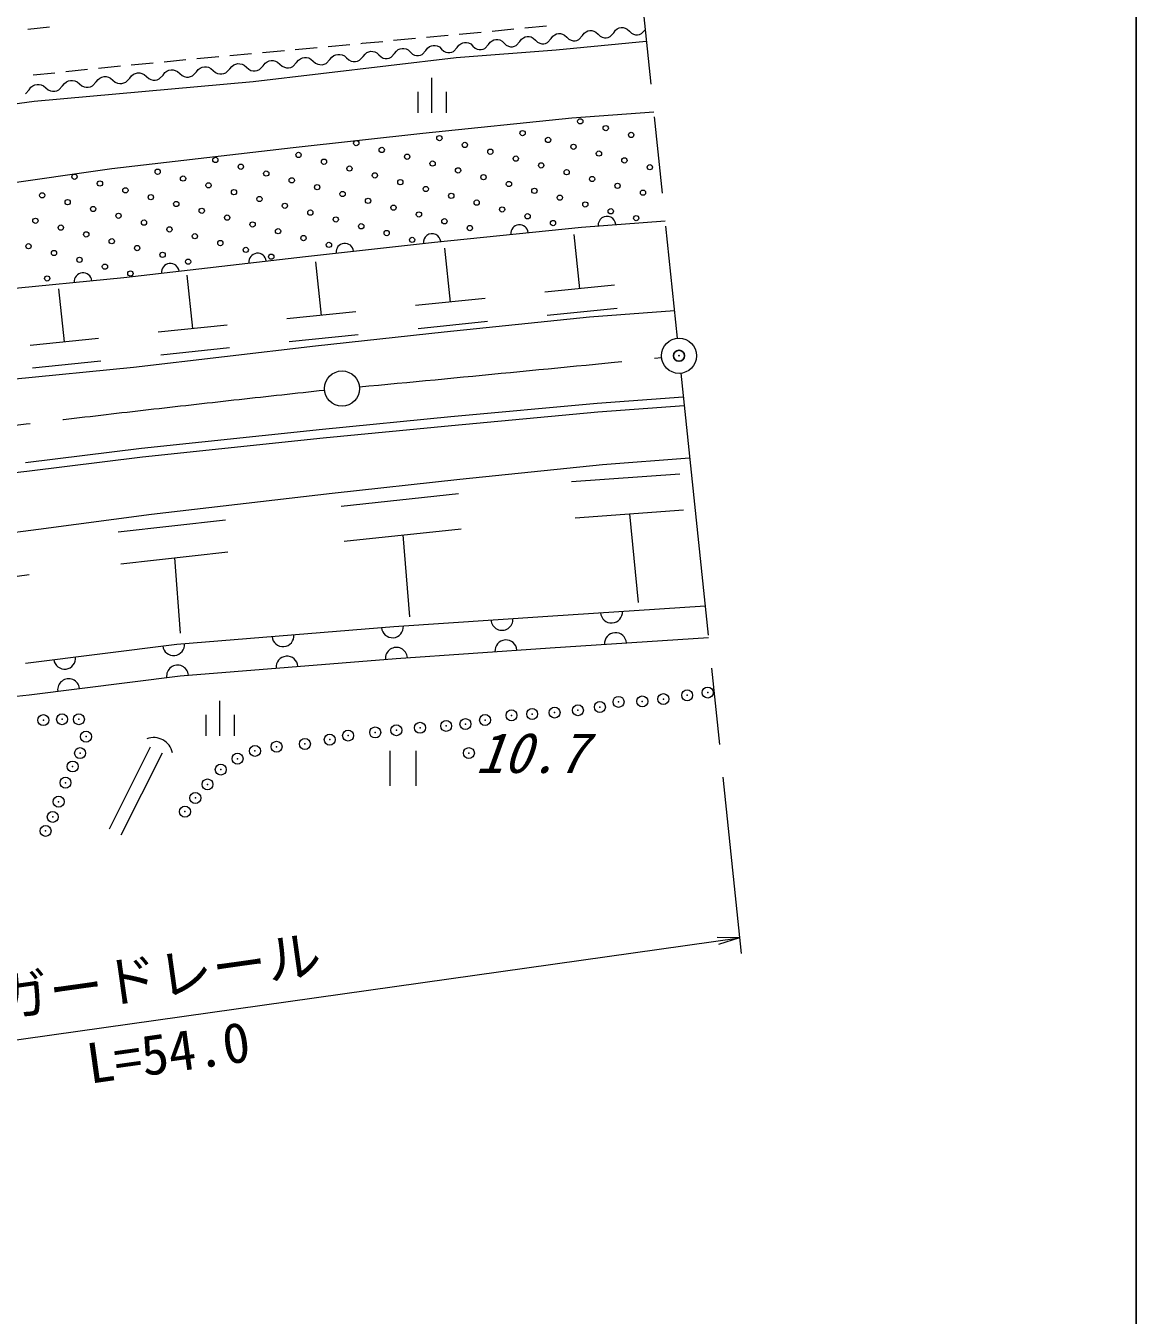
# Model space of a CAD drawing. Units: millimetres, scale not verified. Extents: x 40000 to 680000, y 20000 to 380000.
# Drawn here: x 528426 to 579000, y 259399 to 318142 of the extents above; entities that cross this region are included whole.
import ezdxf
from ezdxf.enums import TextEntityAlignment as Align

# ---------------------------------------------------------------- set-up
doc = ezdxf.new("R2010")
doc.units = ezdxf.units.MM
doc.header["$LTSCALE"] = 1000
doc.header["$PDMODE"] = 32
doc.header["$PDSIZE"] = 500
doc.linetypes.add('CHAIN', pattern=[18.5, 12, -1.5, 3.5, -1.5])
for name, color, linetype, lineweight in [('M-BGD', 7, 'Continuous', 13), ('M-BMK', 2, 'CHAIN', 13), ('M-BMK-SRVR', 3, 'Continuous', 13), ('M-STR-HTXT', 7, 'Continuous', 13), ('M-TTL-BAND', 7, 'Continuous', 25)]:
    doc.layers.add(name, color=color, linetype=linetype, lineweight=lineweight)
doc.layers.add('M-OTRS', color=6, linetype='Continuous')
doc.styles.add('ＭＳ ゴシック', font='')
doc.styles.get('ＭＳ ゴシック').set_extended_font_data('MS Gothic')

# ---------------------------------------------------------------- blocks, each defined once
blk = doc.blocks.new('荒地')
at = {"color": 7, "linetype": 'Continuous', "lineweight": 13}
for p, q in [((0, -1.25), (0, 1.25)), ((-1, 0.25), (-1, -1.25)), ((1, 0.25), (1, -1.25))]:
    blk.add_line(p, q, dxfattribs=at)
blk = doc.blocks.new('田')
at = {"color": 7, "linetype": 'Continuous', "lineweight": 13}
for p, q in [((-0.75, 2), (-0.75, 0)), ((0.75, 0), (0.75, 2))]:
    blk.add_line(p, q, dxfattribs=at)

msp = doc.modelspace()

# ---------------------------------------------------------------- linework, layer by layer
at = {"layer": 'M-BGD'}
for p, q in [((528512, 317987), (529507, 318091)), ((548167, 317763), (549162, 317857)), ((549660, 317904), (550655, 317999)), ((551153, 318046), (552149, 318140)), ((553778, 317692), (553857, 317802)), ((553857, 317802), (553941, 317868)), ((553941, 317868), (554027, 317907)), ((554027, 317907), (554115, 317925)), ((554115, 317925), (554205, 317924)), ((554205, 317924), (554297, 317901)), ((554297, 317901), (554392, 317853)), ((554392, 317853), (554490, 317760)), ((555040, 317652), (555203, 317827)), ((555203, 317827), (555283, 317937)), ((555283, 317937), (555366, 318003)), ((555366, 318003), (555453, 318042)), ((555453, 318042), (555541, 318060)), ((555541, 318060), (555631, 318059)), ((555631, 318059), (555723, 318037)), ((555723, 318037), (555817, 317988)), ((555817, 317988), (555916, 317895)), ((555916, 317895), (556015, 317802)), ((556015, 317802), (556109, 317753)), ((556466, 317787), (556629, 317963)), ((542193, 317199), (543189, 317292)), ((543687, 317338), (543742, 317343)), ((543742, 317343), (544682, 317432)), ((545180, 317479), (546176, 317574)), ((546673, 317621), (547669, 317715)), ((546812, 317192), (546899, 317231)), ((546899, 317231), (546987, 317249)), ((546987, 317249), (547077, 317248)), ((547077, 317248), (547169, 317225)), ((547169, 317225), (547263, 317177)), ((548075, 317151), (548154, 317261)), ((548154, 317261), (548238, 317327)), ((548238, 317327), (548324, 317366)), ((548324, 317366), (548412, 317384)), ((548412, 317384), (548503, 317383)), ((548503, 317383), (548595, 317361)), ((548595, 317361), (548689, 317312)), ((548689, 317312), (548788, 317219)), ((548788, 317219), (548887, 317126)), ((549337, 317111), (549501, 317287)), ((549501, 317287), (549580, 317396)), ((549580, 317396), (549664, 317462)), ((549664, 317462), (549750, 317501)), ((549750, 317501), (549838, 317519)), ((549838, 317519), (549928, 317518)), ((549928, 317518), (550020, 317496)), ((550020, 317496), (550115, 317447)), ((550115, 317447), (550213, 317354)), ((550213, 317354), (550312, 317261)), ((550312, 317261), (550407, 317213)), ((550407, 317213), (550499, 317190)), ((550677, 317207), (550763, 317246)), ((550763, 317246), (550926, 317422)), ((550926, 317422), (551006, 317532)), ((551006, 317532), (551089, 317597)), ((551089, 317597), (551176, 317636)), ((551176, 317636), (551264, 317655)), ((551264, 317655), (551354, 317653)), ((551354, 317653), (551446, 317631)), ((551446, 317631), (551540, 317582)), ((551540, 317582), (551639, 317489)), ((551639, 317489), (551738, 317397)), ((551738, 317397), (551832, 317348)), ((551832, 317348), (551924, 317325)), ((551924, 317325), (552014, 317324)), ((552014, 317324), (552103, 317342)), ((552103, 317342), (552189, 317382)), ((552189, 317382), (552352, 317557)), ((552352, 317557), (552431, 317667)), ((552431, 317667), (552515, 317732)), ((552515, 317732), (552601, 317772)), ((552587, 317044), (556688, 317447)), ((552601, 317772), (552689, 317790)), ((552689, 317790), (552779, 317789)), ((552779, 317789), (552871, 317766)), ((552871, 317766), (552966, 317717)), ((552966, 317717), (553065, 317625)), ((553065, 317625), (553163, 317532)), ((553163, 317532), (553258, 317483)), ((553258, 317483), (553350, 317461)), ((553350, 317461), (553440, 317459)), ((553440, 317459), (553528, 317478)), ((553528, 317478), (553614, 317517)), ((553614, 317517), (553778, 317692)), ((554490, 317760), (554589, 317667)), ((554589, 317667), (554684, 317618)), ((554684, 317618), (554776, 317596)), ((554776, 317596), (554866, 317595)), ((554866, 317595), (554954, 317613)), ((554954, 317613), (555040, 317652)), ((556109, 317753), (556201, 317731)), ((556201, 317731), (556291, 317730)), ((556291, 317730), (556379, 317748)), ((556379, 317748), (556466, 317787)), ((536219, 316645), (537215, 316737)), ((537712, 316783), (538708, 316876)), ((538778, 315609), (548027, 316693)), ((539206, 316922), (540202, 317014)), ((540700, 317061), (541695, 317153)), ((540844, 316574), (540934, 316640)), ((540934, 316640), (541026, 316679)), ((541026, 316679), (541120, 316698)), ((541120, 316698), (541216, 316697)), ((541216, 316697), (541313, 316675)), ((541313, 316675), (541414, 316626)), ((541414, 316626), (541518, 316534)), ((542278, 316605), (542364, 316715)), ((542364, 316715), (542453, 316781)), ((542453, 316781), (542546, 316820)), ((542546, 316820), (542640, 316839)), ((542640, 316839), (542736, 316838)), ((542736, 316838), (542833, 316816)), ((542833, 316816), (542934, 316768)), ((542934, 316768), (543038, 316675)), ((543038, 316675), (543142, 316583)), ((543623, 316569), (543798, 316746)), ((543798, 316746), (543878, 316855)), ((543878, 316855), (543961, 316921)), ((543961, 316921), (544047, 316960)), ((544047, 316960), (544136, 316979)), ((544136, 316979), (544226, 316977)), ((544226, 316977), (544318, 316955)), ((544318, 316955), (544412, 316906)), ((544412, 316906), (544511, 316813)), ((544511, 316813), (544610, 316720)), ((544610, 316720), (544704, 316672)), ((544704, 316672), (544796, 316649)), ((544796, 316649), (544886, 316648)), ((544886, 316648), (544974, 316666)), ((544974, 316666), (545061, 316705)), ((545061, 316705), (545224, 316881)), ((545224, 316881), (545303, 316991)), ((545303, 316991), (545387, 317056)), ((545387, 317056), (545473, 317096)), ((545473, 317096), (545561, 317114)), ((545561, 317114), (545651, 317112)), ((545651, 317112), (545743, 317090)), ((545743, 317090), (545838, 317041)), ((545838, 317041), (545936, 316948)), ((545936, 316948), (546035, 316856)), ((546035, 316856), (546130, 316807)), ((546130, 316807), (546222, 316785)), ((546222, 316785), (546312, 316783)), ((546312, 316783), (546400, 316801)), ((546400, 316801), (546486, 316841)), ((546486, 316841), (546649, 317016)), ((546649, 317016), (546729, 317126)), ((546729, 317126), (546812, 317192)), ((547263, 317177), (547362, 317084)), ((547362, 317084), (547461, 316991)), ((547461, 316991), (547555, 316942)), ((547555, 316942), (547647, 316920)), ((547647, 316920), (547737, 316918)), ((547737, 316918), (547826, 316937)), ((547826, 316937), (547912, 316976)), ((547912, 316976), (548075, 317151)), ((548027, 316693), (552587, 317044)), ((548887, 317126), (548981, 317077)), ((548981, 317077), (549073, 317055)), ((549073, 317055), (549163, 317054)), ((549163, 317054), (549251, 317072)), ((549251, 317072), (549337, 317111)), ((550499, 317190), (550589, 317189)), ((550589, 317189), (550677, 317207)), ((530248, 316057), (531242, 316161)), ((531740, 316213), (532734, 316317)), ((533232, 316367), (534227, 316460)), ((534725, 316506), (535721, 316599)), ((534764, 316009), (534854, 316075)), ((534854, 316075), (534946, 316115)), ((534946, 316115), (535040, 316134)), ((535040, 316134), (535136, 316133)), ((535136, 316133), (535234, 316111)), ((535234, 316111), (535334, 316062)), ((535334, 316062), (535439, 315970)), ((536023, 315864), (536199, 316040)), ((536199, 316040), (536284, 316150)), ((536284, 316150), (536374, 316216)), ((536374, 316216), (536466, 316256)), ((536466, 316256), (536560, 316275)), ((536560, 316275), (536656, 316274)), ((536656, 316274), (536754, 316252)), ((536754, 316252), (536854, 316203)), ((536854, 316203), (536959, 316111)), ((536959, 316111), (537063, 316018)), ((537543, 316005), (537718, 316181)), ((537718, 316181), (537804, 316291)), ((537804, 316291), (537894, 316358)), ((537894, 316358), (537986, 316397)), ((537986, 316397), (538080, 316416)), ((538080, 316416), (538176, 316415)), ((538176, 316415), (538274, 316393)), ((538274, 316393), (538374, 316344)), ((538374, 316344), (538478, 316252)), ((538478, 316252), (538583, 316159)), ((538583, 316159), (538683, 316111)), ((538683, 316111), (538781, 316089)), ((538781, 316089), (538877, 316088)), ((538877, 316088), (538971, 316107)), ((538971, 316107), (539063, 316146)), ((539063, 316146), (539238, 316322)), ((539238, 316322), (539324, 316433)), ((539324, 316433), (539414, 316499)), ((539414, 316499), (539506, 316538)), ((539506, 316538), (539600, 316557)), ((539600, 316557), (539696, 316556)), ((539696, 316556), (539794, 316534)), ((539794, 316534), (539894, 316485)), ((539894, 316485), (539998, 316393)), ((539998, 316393), (540103, 316300)), ((540103, 316300), (540203, 316252)), ((540203, 316252), (540301, 316230)), ((540301, 316230), (540397, 316229)), ((540397, 316229), (540491, 316248)), ((540491, 316248), (540583, 316287)), ((540583, 316287), (540758, 316463)), ((540758, 316463), (540844, 316574)), ((541518, 316534), (541623, 316442)), ((541623, 316442), (541723, 316393)), ((541723, 316393), (541821, 316371)), ((541821, 316371), (541917, 316370)), ((541917, 316370), (542011, 316389)), ((542011, 316389), (542103, 316428)), ((542103, 316428), (542278, 316605)), ((543142, 316583), (543243, 316534)), ((543243, 316534), (543341, 316512)), ((543341, 316512), (543437, 316511)), ((543437, 316511), (543531, 316530)), ((543531, 316530), (543623, 316569)), ((528750, 315409), (528842, 315451)), ((528756, 315901), (529750, 316005)), ((528811, 314700), (538778, 315609)), ((528842, 315451), (528937, 315471)), ((528937, 315471), (529033, 315473)), ((529033, 315473), (529132, 315453)), ((529132, 315453), (529234, 315407)), ((530105, 315405), (530189, 315517)), ((530189, 315517), (530277, 315585)), ((530277, 315585), (530369, 315627)), ((530369, 315627), (530464, 315648)), ((530464, 315648), (530560, 315649)), ((530560, 315649), (530659, 315629)), ((530659, 315629), (530761, 315583)), ((530761, 315583), (530868, 315493)), ((530868, 315493), (530975, 315403)), ((531459, 315401), (531632, 315582)), ((531632, 315582), (531716, 315694)), ((531716, 315694), (531804, 315762)), ((531804, 315762), (531896, 315804)), ((531896, 315804), (531991, 315824)), ((531991, 315824), (532087, 315826)), ((532087, 315826), (532186, 315806)), ((532186, 315806), (532288, 315760)), ((532288, 315760), (532395, 315670)), ((532395, 315670), (532502, 315580)), ((532502, 315580), (532604, 315534)), ((532604, 315534), (532703, 315514)), ((532703, 315514), (532800, 315515)), ((532800, 315515), (532894, 315536)), ((532894, 315536), (532986, 315578)), ((532986, 315578), (533159, 315758)), ((533159, 315758), (533244, 315868)), ((533244, 315868), (533334, 315934)), ((533334, 315934), (533426, 315974)), ((533426, 315974), (533520, 315993)), ((533520, 315993), (533616, 315992)), ((533616, 315992), (533714, 315970)), ((533714, 315970), (533814, 315921)), ((533814, 315921), (533919, 315829)), ((533919, 315829), (534023, 315736)), ((534023, 315736), (534123, 315688)), ((534123, 315688), (534221, 315666)), ((534221, 315666), (534317, 315665)), ((534317, 315665), (534411, 315683)), ((534411, 315683), (534503, 315723)), ((534503, 315723), (534679, 315899)), ((534679, 315899), (534764, 316009)), ((535439, 315970), (535543, 315877)), ((535543, 315877), (535643, 315829)), ((535643, 315829), (535741, 315807)), ((535741, 315807), (535837, 315806)), ((535837, 315806), (535931, 315824)), ((535931, 315824), (536023, 315864)), ((537063, 316018), (537163, 315970)), ((537163, 315970), (537261, 315948)), ((537261, 315948), (537357, 315947)), ((537357, 315947), (537451, 315966)), ((537451, 315966), (537543, 316005)), ((528405, 315048), (528578, 315229)), ((528578, 315229), (528662, 315341)), ((528662, 315341), (528750, 315409)), ((529234, 315407), (529341, 315317)), ((529341, 315317), (529448, 315227)), ((529448, 315227), (529551, 315181)), ((529551, 315181), (529649, 315161)), ((529649, 315161), (529746, 315162)), ((529746, 315162), (529840, 315183)), ((529840, 315183), (529932, 315225)), ((529932, 315225), (530105, 315405)), ((530975, 315403), (531077, 315357)), ((531077, 315357), (531176, 315338)), ((531176, 315338), (531273, 315339)), ((531273, 315339), (531367, 315360)), ((531367, 315360), (531459, 315401)), ((509070, 312084), (528811, 314700)), ((546512, 313252), (553296, 313950)), ((553296, 313950), (557023, 314227)), ((540604, 312602), (546512, 313252)), ((532352, 311643), (540604, 312602)), ((526287, 310772), (532352, 311643)), ((553737, 308969), (557540, 309252)), ((547041, 308280), (553737, 308969)), ((553656, 306163), (553404, 308631)), ((541166, 307634), (547041, 308280)), ((547764, 305555), (547513, 308011)), ((532887, 306671), (541166, 307634)), ((541888, 304949), (541638, 307394)), ((527313, 306120), (532887, 306671)), ((536028, 304345), (535779, 306778)), ((530185, 303743), (529938, 306164)), ((555245, 306325), (552068, 306000)), ((549345, 305717), (546182, 305394)), ((543461, 305110), (540314, 304788)), ((547475, 304203), (554099, 304885)), ((555353, 305268), (552176, 304943)), ((554099, 304885), (557964, 305172)), ((537595, 304505), (534462, 304185)), ((549453, 304664), (546290, 304341)), ((531744, 303902), (528627, 303583)), ((543569, 304063), (540421, 303741)), ((541626, 303560), (547475, 304203)), ((533325, 302595), (541626, 303560)), ((537701, 303463), (534569, 303142)), ((527787, 302047), (533325, 302595)), ((531850, 302864), (528733, 302546)), ((547779, 300336), (554450, 300950)), ((554450, 300950), (558372, 301241)), ((554483, 300551), (558413, 300843)), ((541936, 299769), (547779, 300336)), ((547816, 299938), (554483, 300551)), ((533696, 298904), (541936, 299769)), ((541976, 299371), (547816, 299938)), ((533741, 298507), (541976, 299371)), ((528420, 298252), (533696, 298904)), ((528468, 297854), (533741, 298507)), ((554695, 298160), (558662, 298455)), ((517894, 296579), (528468, 297854)), ((548189, 297491), (554695, 298160)), ((542385, 296853), (548189, 297491)), ((553281, 297373), (558218, 297737)), ((534157, 295896), (542385, 296853)), ((542792, 296258), (548131, 296832)), ((553447, 295732), (558383, 296095)), ((529001, 295216), (534157, 295896)), ((532638, 295093), (537517, 295638)), ((555915, 295913), (556323, 291868)), ((518412, 293770), (529001, 295216)), ((542923, 294657), (548261, 295231)), ((545592, 294944), (545897, 291209)), ((532753, 293624), (537632, 294169)), ((535193, 293897), (535460, 290470)), ((524271, 292569), (528581, 293148)), ((552207, 291246), (559363, 291710)), ((545191, 290768), (552207, 291246)), ((535304, 289970), (545191, 290768)), ((552303, 289799), (559513, 290266)), ((528415, 289109), (535304, 289970)), ((545298, 289322), (552303, 289799)), ((535452, 288528), (545298, 289322)), ((528584, 287669), (535452, 288528)), ((517173, 286426), (528584, 287669)), ((534094, 285278), (532223, 281536)), ((534630, 285010), (532759, 281268))]:
    msp.add_line(p, q, dxfattribs=at)
for centre in [(553681, 313789), (547265, 313024), (551052, 313252), (554840, 313479), (555999, 313168), (543477, 312797), (544636, 312486), (548424, 312714), (549583, 312403), (552212, 312941), (553371, 312630), (537060, 312031), (540848, 312259), (542007, 311948), (545795, 312176), (546954, 311865), (550742, 312092), (554530, 312320), (555689, 312009), (530643, 311266), (534431, 311494), (538219, 311721), (539378, 311410), (543166, 311638), (544325, 311327), (548113, 311554), (549272, 311244), (551901, 311782), (553060, 311471), (556848, 311699), (531802, 310956), (532961, 310645), (535590, 311183), (536749, 310872), (540537, 311100), (541696, 310789), (545484, 311017), (546643, 310706), (550431, 310933), (554219, 311161), (555378, 310850), (529174, 310418), (530333, 310107), (534121, 310334), (537908, 310562), (539068, 310251), (542855, 310479), (544015, 310168), (547803, 310395), (548962, 310085), (551590, 310623), (552750, 310312), (556537, 310539), (531492, 309796), (532651, 309486), (535280, 310024), (536439, 309713), (540227, 309941), (541386, 309630), (545174, 309857), (546333, 309547), (550121, 309774), (551280, 309464), (553909, 310002), (555068, 309691), (528863, 309259), (530022, 308948), (533810, 309175), (537598, 309403), (538757, 309092), (542545, 309319), (543704, 309009), (547492, 309236), (548651, 308926), (552439, 309153), (556227, 309380), (531181, 308637), (532340, 308327), (534969, 308865), (536128, 308554), (539916, 308782), (541075, 308471), (544863, 308698), (546022, 308388), (528552, 308099), (529711, 307789), (533499, 308016), (534658, 307706), (537287, 308244), (538446, 307933), (542234, 308160), (530871, 307478), (532030, 307168), (535818, 307395), (539606, 307622), (529401, 306630), (533189, 306857)]:
    msp.add_circle(centre, 120, dxfattribs=at)
for centre, radius, start, end in [((550912, 308678), 400, 5.87739, 185.87739), ((554894, 309055), 400, 4.25065, 184.25065), ((546933, 308268), 400, 5.98414, 186.27125), ((542957, 307831), 400, 6.27108, 186.27108), ((535009, 306918), 400, 6.63251, 186.63251), ((538983, 307380), 400, 6.63251, 186.63251), ((531033, 306488), 400, 5.64805, 185.64805), ((555102, 291434), 500, 183.70629, 3.70629), ((545124, 290762), 500, 184.61036, 3.99532), ((550113, 291103), 500, 183.90049, 3.90049), ((540141, 290360), 500, 184.61065, 4.61065), ((555283, 289992), 500, 3.70629, 183.70629), ((535157, 289952), 500, 187.11724, 5.36201), ((545305, 289322), 500, 3.90046, 184.60121), ((550294, 289662), 500, 3.90049, 183.90049), ((530196, 289332), 500, 187.12502, 7.12502), ((540321, 288920), 500, 4.61065, 184.61065), ((535338, 288513), 500, 5.1851, 187.13108), ((530377, 287893), 500, 7.12502, 187.12502), ((534253, 284839), 874, 12.23727, 110.6071)]:
    msp.add_arc(centre, radius, start, end, dxfattribs=at)
for p in [(558548, 287639), (559483, 287766), (554572, 287107), (555422, 287341), (556506, 287362), (557463, 287469), (529227, 286508), (530078, 286550), (530843, 286550), (549344, 286514), (550548, 286727), (551489, 286788), (552509, 286852), (553572, 286959), (544340, 285947), (545304, 286047), (546381, 286160), (547572, 286245), (548451, 286330), (531169, 285757), (539846, 285295), (541137, 285423), (542271, 285621), (543107, 285806), (530900, 285005), (538069, 284753), (538863, 285106), (548605, 285007), (530560, 284396), (537307, 284255), (530234, 283659), (536702, 283581), (536148, 282964), (529922, 282794), (535675, 282340), (529653, 282100), (529327, 281462)]:
    msp.add_point(p, dxfattribs=at)
at = {"layer": 'M-BMK'}
for p, q in [((555651, 327421), (558095, 303903)), ((558261, 302311), (561008, 275881))]:
    msp.add_line(p, q, dxfattribs=at)
for centre, radius, start, end in [((271239, 3177863), 2889041, 275.41002, 275.68415), ((673898, -922183), 1230798, 96.15035, 97.60598)]:
    msp.add_arc(centre, radius, start, end, dxfattribs=at)
at = {"layer": 'M-BMK-SRVR'}
for centre in [(558178, 303107), (542828, 301616)]:
    msp.add_circle(centre, 800, dxfattribs=at)
at = {"layer": 'M-OTRS'}
msp.add_point((558178, 303107), dxfattribs=at)
at = {"layer": 'M-STR-HTXT'}
for p, q in [((508466, 269197), (560934, 276585)), ((560934, 276585), (559921, 276611)), ((560934, 276585), (559968, 276281))]:
    msp.add_line(p, q, dxfattribs=at)
at = {"layer": 'M-TTL-BAND'}
msp.add_line((579000, 20000), (579000, 370000), dxfattribs=at)

# ---------------------------------------------------------------- block references
at = {"layer": 'M-BGD'}
for name, p, xscale, yscale in [('荒地', (546926, 314972), 640, 640), ('荒地', (537269, 286591), 640, 640), ('田', (545611, 283517), 800, 800)]:
    msp.add_blockref(name, p, dxfattribs=dict(at, xscale=xscale, yscale=yscale))

# ---------------------------------------------------------------- texts
at = {"layer": 'M-BGD', "style": 'ＭＳ ゴシック', "oblique": 20}
msp.add_text('10.7', height=1833, dxfattribs=at).set_placement((548895, 283552), align=Align.BOTTOM_LEFT)
at = {"layer": 'M-STR-HTXT', "style": 'ＭＳ ゴシック'}
for s, p in [('ガードレール', (534631, 273386)), ('L=54.0', (535119, 269921))]:
    msp.add_text(s, height=1833, rotation=8.015, dxfattribs=at).set_placement(p, align=Align.BOTTOM_CENTER)

doc.saveas('drawing.dxf')
